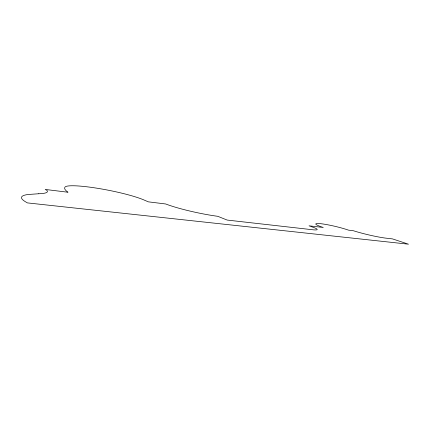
<?xml version="1.0" encoding="UTF-8"?>
<svg xmlns="http://www.w3.org/2000/svg" width="430" height="430" viewBox="0 0 430 430"><rect width="100%" height="100%" fill="white"/><g stroke="black" fill="none" stroke-linecap="round" stroke-linejoin="round"><path stroke-width="0.64" d="M38.791 193.747L28.138 194.494A61.044 9.347 10.6 0 0 25.467 201.756L27.386 202.901L408.5 244.192L392.493 238.892L385.731 238.129A25.268 2.548 13.5 0 1 353.299 230.716L348.526 230.152A19.613 2.107 13.3 0 0 322.135 223.869A19.613 2.107 13.3 0 0 320.065 226.368L323.279 227.492L309.019 225.814L312.712 227.126A15.824 1.822 13.1 0 1 313.239 229.819L227.142 220.063L217.774 216.311A40.264 4.945 12.1 0 1 165.722 203.981L148.318 201.842L143.792 199.891A43.108 5.611 11.1 0 0 97.083 188.222A43.108 5.611 11.1 0 0 64.887 187.329A93.557 12.352 11.6 0 0 68.01 192.237L45.198 189.442L46.87 190.318A48.042 6.504 9.8 0 1 38.791 193.747"/></g></svg>
